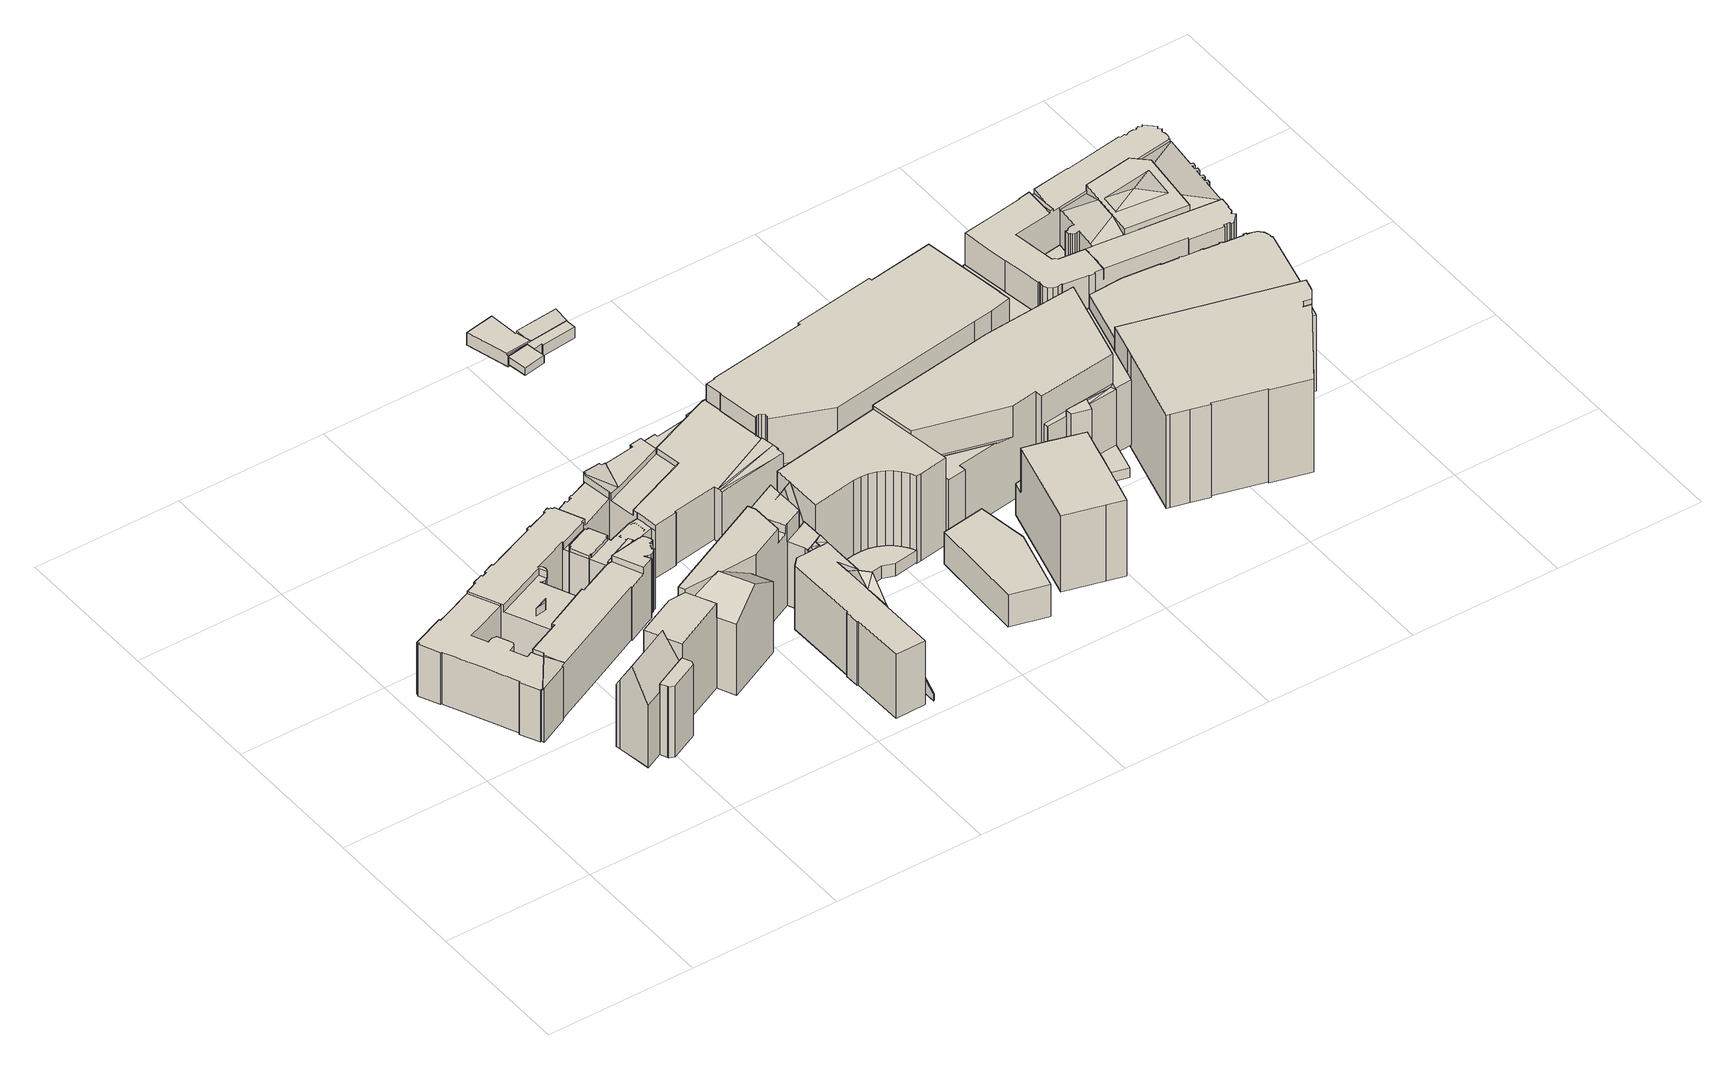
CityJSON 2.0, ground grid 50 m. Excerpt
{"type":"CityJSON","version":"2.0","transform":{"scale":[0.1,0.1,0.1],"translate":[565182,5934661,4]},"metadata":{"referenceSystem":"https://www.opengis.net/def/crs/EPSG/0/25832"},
"CityObjects":{
"building1":{"type":"Building","attributes":{"name":"Gericht","Gemeindeschluessel":"02100108","Geometrietyp2DReferenz":"3000","measuredHeight":33.79,"function":"31001_3010","roofType":"1000","storeysAboveGround":4},"address":[{"Country":"Germany","Locality":"Hamburg","ThoroughfareName":"Dammtorwall","ThoroughfareNumber":"13"}],"geometry":[{"type":"Solid","lod":"2","boundaries":[[[[0,1,2,3,4,5,6]],[[7,8,9,10,11,12,13]],[[14,15,16]],[[17,18,19]],[[20,21,22,23,24,25,26,27,28]],[[29,30,31]],[[32,33,34,35]],[[36,33,32]],[[37,34,33]],[[20,38,39,40,41,42,43]],[[28,44,45,39,38]],[[46,47,48]],[[49,50,47,46]],[[51,49,46]],[[52,53,54]],[[55,52,54]],[[56,52,55]],[[57,58,59]],[[60,6,5,61]],[[62,4,3,63]],[[63,3,2,64]],[[64,2,1,65]],[[65,1,0,66]],[[16,11,10,14]],[[67,14,10,9,68]],[[69,8,7]],[[13,12,70]],[[14,67,71,72]],[[14,72,73,15]],[[59,74,75,57]],[[31,17,19,76,77]],[[31,77,78,29]],[[43,21,20]],[[28,27,79,44]],[[79,27,26,80]],[[30,24,23,31]],[[17,31,23,22,18]],[[81,82,83]],[[55,84,85]],[[86,87,88,89]],[[90,91,92,93]],[[93,92,94,95]],[[34,96,35]],[[36,97,33]],[[98,37,33]],[[34,99,100]],[[46,37,98,51]],[[101,42,41,102]],[[102,41,40,103]],[[44,79,104,45]],[[100,99,48,47,105]],[[46,48,99]],[[51,98,106,49]],[[53,107,82,81]],[[108,109,110,111]],[[112,113,114,115]],[[116,117,118,119]],[[120,121,97,36,32,35,96,122,123]],[[117,116,124,125,107,53,52,56]],[[126,25,24,30,29,78,127,58,57,75,128,129]],[[70,12,11,16,15,73,76,19,18,22,21,43,42,101,111,110]],[[88,87,94,92,91,130,131,84,55,83,82,107,125,106,98,33,97,121,114,113]],[[132,133,134,90,93,95,86,89,112,115,120,123,126,129,135,136,137,138,62,63,64,65,66,139,140,108,111,101,102,103,141,142,124,116,119]],[[143,144,13,70,110,109]],[[143,109,108,140,145]],[[138,137,68,9,8,69,146]],[[120,115,114,121]],[[86,95,94,87]],[[141,103,40,39,45,104,147]],[[148,132,119,118]],[[83,55,54]],[[124,142,50,49,106,125]],[[142,141,147,105,47,50]],[[20,28,38]],[[90,134,130,91]],[[112,89,88,113]],[[134,133,131,130]],[[133,132,148,85,84,131]],[[126,123,122,80,26,25]],[[149,135,129,128]],[[136,135,149,150,151]],[[68,137,136,151]],[[71,152,153]],[[153,74,59,58,127]],[[139,66,0,6,60,154]],[[62,138,146,61,5,4]],[[7,13,144]],[[145,140,139,154]],[[148,118,117,56,55,85]],[[53,81,83,54]],[[37,46,99,34]],[[122,96,34,100,105,147,104,79,80]],[[150,149,128,75,74,153,152]],[[150,152,71,67,68,151]],[[153,127,78,77,76,73,72,71]],[[145,154,60,61,146,69,7,144,143]]]]}]},
"building2":{"type":"Building","attributes":{"Gemeindeschluessel":"02100108","Geometrietyp2DReferenz":"3000","measuredHeight":22.07,"function":"31001_3020","roofType":"1000","storeysAboveGround":3},"address":[{"Country":"Germany","Locality":"Hamburg","ThoroughfareName":"Dammtorwall","ThoroughfareNumber":"12"}],"geometry":[{"type":"Solid","lod":"2","boundaries":[[[[155,156,157]],[[158,159,160,161,162,163,164,165,166]],[[167,168,169,170,171,172,173,174,175,176,177,178,179]],[[180,181,182,183,184]],[[182,185,186,187,188,189,190,183]],[[191,192,193,194,195,196,197]],[[198,199,200]],[[201,198,200]],[[202,203,204,205,198,201]],[[206,202,201]],[[207,208,209,210]],[[211,212,213]],[[214,215,216,217,218]],[[216,219,220,221,222,223,224,225]],[[226,227,228,229]],[[229,228,230,231]],[[231,230,232,233]],[[233,232,234,235]],[[236,237,238,239]],[[239,238,227,226]],[[240,241,242,243]],[[210,244,245,207]],[[246,247,248,249]],[[249,248,250,251]],[[251,250,252,253]],[[254,255,256]],[[257,258,259,260]],[[261,262,263,264]],[[264,263,265,266]],[[266,265,267,268]],[[268,267,269,270]],[[270,269,271,272]],[[272,271,273,274]],[[274,273,275,276]],[[277,278,279,280]],[[281,282,283,284]],[[254,285,286]],[[287,288,289,290]],[[291,292,293,294]],[[295,296,297,298]],[[299,300,301,302]],[[303,304,305,306]],[[306,305,307,308]],[[308,307,309,310]],[[310,309,311,312]],[[312,311,313,314]],[[315,316,317,318]],[[179,319,320,167]],[[321,322,323,324]],[[325,166,165,326]],[[326,165,164,327]],[[327,164,163,328]],[[211,160,159,212]],[[329,330,331,332]],[[333,334,335,336]],[[336,335,337,338]],[[338,337,339,340]],[[340,339,341,342]],[[342,341,343,344]],[[344,343,345,346]],[[346,345,347,348]],[[348,347,349,350]],[[350,349,351,352]],[[352,351,353,354]],[[354,353,355,356]],[[356,355,357,358]],[[358,357,359,360]],[[361,362,363,364]],[[365,178,177,366]],[[366,177,176,367]],[[367,176,175,368]],[[368,175,174,369]],[[369,174,173,370]],[[370,173,172,371]],[[371,172,171,372]],[[372,171,170,373]],[[373,170,169,374]],[[168,180,184,169]],[[375,190,189,376]],[[376,189,188,377]],[[377,188,187,378]],[[378,187,186,379]],[[196,185,182,197]],[[380,381,382,383]],[[384,195,194,385]],[[385,194,193,386]],[[225,192,191,216]],[[216,191,387,388,219]],[[389,390,391,392]],[[392,391,393,394]],[[394,393,395,396]],[[396,395,397,398]],[[215,399,387,191,216]],[[400,401,402,403]],[[404,200,199,405]],[[406,205,204,407]],[[407,204,203,408]],[[208,409,410,209]],[[411,412,413,414]],[[414,413,415,416]],[[417,418,278,277]],[[419,420,421,422]],[[423,424,425,426]],[[426,425,427,428]],[[429,430,431,432]],[[432,431,433,434]],[[214,435,399,215]],[[436,224,223,437]],[[437,223,222,438]],[[438,222,221,439]],[[439,221,220,440]],[[441,442,443,444]],[[444,443,445,446]],[[446,445,447,448]],[[448,447,449,450]],[[450,449,451,452]],[[238,237,453,454,455,456,457,252,250,248,247,458,245,244,459,460,461,242,241,462,463,464,465,466,467,468,469,470,471,472,473,474,475,281,284,476,477,234,232,230,228,227]],[[478,479,480,481,482,253,252,457,456,455,454,453,237,236]],[[234,477,476,284,283,262,261,483,484,485,235]],[[486,487,488,489,282,281,475,474,473]],[[490,491,492,493,155,157,494,495,458,247,246]],[[496,497,498,213,212,159,158,499,500,501,502,503]],[[504,505,506,507,401,400,508,509,510,511,398,397]],[[512,513,514,515,516,517,288,287,518,519,280,279,282,489]],[[257,520,521,522,523,302,301,524,525,526,256,255,258]],[[459,244,210,209,410,527,517,516,528,529,530,531]],[[532,533,534,535,382,381,536,404,405,402,401,507,506,505,504,397,395,393,391,390,388,387,399,435]],[[409,285,254,256,526,525,524,301,300,361,364,498,497,496,289,288,517,527,410]],[[282,279,278,418,415,413,412,297,296,537,538,323,322,539,320,319,317,316,313,311,309,307,305,304,540,293,292,541,275,273,271,269,267,265,263,262,283]],[[407,408,542,543,544,545,546,380,383,423,426,428,547,548,549,550,551,552,329,332,553,429,432,434,554,333,336,338,340,342,344,346,348,350,352,354,356,358,360,555,299,302,523,522,521,520,257,260,556,493,492,491,490,246,249,251,253,482,481,480,479,478,236,239,226,229,231,233,235,485,484,483,261,264,266,268,270,272,274,276,557,291,294,558,303,306,308,310,312,314,315,318,559,365,366,367,368,369,370,371,372,373,374,560,375,376,377,378,379,561,384,385,386,562,436,437,438,439,440,563,389,392,394,396,398,511,510,509,508,400,403,564,565,406],[566,567,568,569,570,571,419,422,572],[573,574,575,576,295,298,411,414,416,577,441,444,446,448,450,452,578,503,502,501,500,499],[515,514,513,512,489,488,487,486,579,580,581,582,583,584,585,586,587,588,589,240,243,590,591,531,530,529,528,516]],[[519,518,287,290,451,449,447,445,443,442,417,277,280],[592,593,594]],[[362,359,357,355,353,351,349,347,345,343,341,339,337,335,334,595,433,431,430,596,331,330,597,598,599,600,363]],[[472,471,470,581,580,579,486,473]],[[461,460,459,531,591,590,243,242]],[[467,466,465,586,585,584,583,468]],[[295,576,575,538,537,296]],[[570,569,568,180,168,167,320,539]],[[574,573,499,158,166,325,324,323,538,575]],[[169,184,183,190,375,560,374]],[[567,566,572,532,435,214,218,181,180,568]],[[601,602,424,535,534,533,532,603]],[[198,205,406,565,564,403,402,405,199]],[[545,544,543,206,201,200,404,536,546]],[[421,603,532,572,422]],[[417,442,441,577,416,415,418]],[[464,463,588,587,586,465]],[[543,542,408,203,202,206]],[[390,389,563,440,220,219,388]],[[193,192,225,224,436,562,386]],[[424,423,383,382,535]],[[380,546,536,381]],[[186,185,196,195,384,561,379]],[[218,217,216,191,197,182,181]],[[333,554,434,433,595,334]],[[596,430,429,553,332,331]],[[597,330,329,552,551,598]],[[599,598,551,550]],[[599,550,549,548,162,161,600]],[[548,547,428,427,328,163,162]],[[322,321,420,419,571,570,539]],[[317,319,179,178,365,559,318]],[[313,316,315,314]],[[299,555,360,359,362,361,300]],[[498,364,363,600,161,160,211,213]],[[412,411,298,297]],[[293,540,304,303,558,294]],[[594,593,604,605]],[[593,592,606,604]],[[605,606,592,594]],[[496,503,578,452,451,290,289]],[[275,541,292,291,557,276]],[[493,556,260,259,156,155]],[[495,286,285,409,208,207,245,458]],[[240,589,588,463,462,241]],[[470,469,468,583,582,581]],[[325,326,327,328,427,425,424,602,601,603,421,420,321,324]],[[604,606,605]],[[494,157,156,259,258,255,254,286,495]]]]}]},
"building3":{"type":"Building","attributes":{"Gemeindeschluessel":"02100108","Geometrietyp2DReferenz":"3000","measuredHeight":17.82,"function":"51009_1610","roofType":"1000"},"address":[{"Country":"Germany","Locality":"Hamburg"}],"geometry":[{"type":"Solid","lod":"2","boundaries":[[[[607,608,609,610,611,612,613,614,615,616,617,618]],[[619,620,621,622,623,624,625,626,627,628,629,630]],[[619,618,617,620]],[[620,617,616,621]],[[621,616,615,622]],[[622,615,614,623]],[[623,614,613,624]],[[624,613,612,625]],[[625,612,611,626]],[[626,611,610,627]],[[627,610,609,628]],[[628,609,608,629]],[[629,608,607,630]],[[630,607,618,619]]]]}]},
"building4":{"type":"Building","attributes":{"Gemeindeschluessel":"02100108","Geometrietyp2DReferenz":"3000","measuredHeight":16.73,"function":"51009_1610","roofType":"1000"},"address":[{"Country":"Germany","Locality":"Hamburg"}],"geometry":[{"type":"Solid","lod":"2","boundaries":[[[[631,632,633,634]],[[634,633,421,635]],[[635,421,636,637]],[[637,636,638,639]],[[639,638,640,641]],[[641,640,642,643]],[[643,642,644,645]],[[645,644,646,647]],[[648,427,649,650]],[[650,649,651,652]],[[652,651,653,654]],[[653,651,649,427,655,646,644,642,640,638,636,421,633,632,656]],[[657,648,650,652,654,658,631,634,635,637,639,641,643,645,647]],[[658,654,653,656]],[[648,657,655,427]],[[657,647,646,655]],[[631,658,656,632]]]]}]},
"building5":{"type":"Building","attributes":{"Gemeindeschluessel":"02100108","Geometrietyp2DReferenz":"3000","measuredHeight":4.52,"function":"31001_2020","roofType":"1000"},"address":[{"Country":"Germany","Locality":"Hamburg","ThoroughfareName":"Dammtorwall"}],"geometry":[{"type":"Solid","lod":"2","boundaries":[[[[659,660,661,662,663]],[[664,660,659,665]],[[665,659,663,666]],[[667,668,669,670]],[[670,669,671,672]],[[672,671,673,674]],[[674,673,675,676]],[[676,675,677,678]],[[678,677,679,680]],[[661,681,682,662]],[[683,684,685,686]],[[686,685,687,688]],[[688,687,689,690]],[[690,689,691,692]],[[692,691,693,694]],[[695,664,665,666,667,670,672,674,676,678,680,683,686,688,690,692,694]],[[696,695,694,693]],[[684,683,680,679]],[[664,695,696,681,661,660]],[[667,666,663,662,682,668]],[[684,679,677,675,673,671,669,668,682,681,696,693,691,689,687,685]]]]}]},
"building6":{"type":"Building","attributes":{"Gemeindeschluessel":"02100108","Geometrietyp2DReferenz":"3000","measuredHeight":2.8,"function":"31001_2080","roofType":"1000","storeysAboveGround":1},"address":[{"Country":"Germany","Locality":"Hamburg","ThoroughfareName":"Gorch-Fock-Wall"}],"geometry":[{"type":"Solid","lod":"2","boundaries":[[[[697,698,699,700,701]],[[702,703,704,705,706]],[[702,701,700,703]],[[703,700,699,704]],[[704,699,698,705]],[[705,698,697,706]],[[706,697,701,702]]]]}]},
"building7":{"type":"Building","attributes":{"Gemeindeschluessel":"02100108","Geometrietyp2DReferenz":"3000","measuredHeight":32.4,"function":"31001_2010","roofType":"1000","storeysAboveGround":9},"address":[{"Country":"Germany","Locality":"Hamburg","ThoroughfareName":"Dammtorwall","ThoroughfareNumber":"7a"}],"geometry":[{"type":"Solid","lod":"2","boundaries":[[[[707,708,709,710]],[[711,712,713,714]],[[715,716,717,718]],[[719,720,721,722]],[[722,721,723,724]],[[724,723,725,726]],[[727,728,729,730]],[[727,730,719,722,724,726,711,714,715,718,731,707,710,732]],[[733,717,716,713,712,725,723,721,720,729,728,734,709,708]],[[709,734,732,710]],[[733,708,707,731]],[[734,728,727,732]],[[729,720,719,730]],[[717,733,731,718]],[[713,716,715,714]],[[725,712,711,726]]]]}]},
"building8":{"type":"Building","attributes":{"Gemeindeschluessel":"02100108","Geometrietyp2DReferenz":"3000","measuredHeight":5.4,"function":"31001_2080","roofType":"1000","storeysAboveGround":1},"address":[{"Country":"Germany","Locality":"Hamburg","ThoroughfareName":"Gorch-Fock-Wall","ThoroughfareNumber":"4"}],"geometry":[{"type":"Solid","lod":"2","boundaries":[[[[735,736,737,738,739]],[[735,740,736]],[[735,739,741]],[[742,743,744,745]],[[745,744,746,747]],[[748,749,750,751]],[[751,750,752,753]],[[748,751,753,754,755,756,757,742,745,747]],[[758,740,735,741,759,760,761]],[[760,759,756,755]],[[758,761,754,753,752,762]],[[749,748,747,746]],[[742,757,738,737,763,743]],[[763,737,736,740,758,762]],[[757,756,759,741,739,738]],[[761,760,755,754]],[[763,762,752,750,749,746,744,743]]]]}]},
"building9":{"type":"Building","attributes":{"Gemeindeschluessel":"02100108","Geometrietyp2DReferenz":"3000","measuredHeight":11.94,"function":"31001_2010","roofType":"1000","storeysAboveGround":4},"address":[{"Country":"Germany","Locality":"Hamburg","ThoroughfareName":"Welckerstraße"}],"geometry":[{"type":"Solid","lod":"2","boundaries":[[[[764,765,766,767]],[[767,766,768,769]],[[770,771,765,764]],[[772,773,771,770]],[[773,772,769,768]],[[769,772,770,764,767]],[[773,768,766,765,771]]]]}]},
"building10":{"type":"Building","attributes":{"Gemeindeschluessel":"02100108","Geometrietyp2DReferenz":"3000","measuredHeight":28.14,"function":"31001_2010","roofType":"1000","storeysAboveGround":7},"address":[{"Country":"Germany","Locality":"Hamburg","ThoroughfareName":"Welckerstraße","ThoroughfareNumber":"8"}],"geometry":[{"type":"Solid","lod":"2","boundaries":[[[[774,775,776,777]],[[777,778,779,774]],[[780,776,775,781]],[[782,783,784,785]],[[785,784,786,787]],[[787,786,788,789]],[[789,788,790,791]],[[791,790,792,793]],[[793,792,794,795]],[[795,794,796,797]],[[797,796,798,799]],[[800,780,781,801,782,785,787,789,791,793,795,797,799]],[[802,800,799,798]],[[783,782,801,803]],[[801,781,775,774,779,803]],[[780,800,802,778,777,776]],[[783,803,779,778,802,798,796,794,792,790,788,786,784]]]]}]},
"building11":{"type":"Building","attributes":{"Gemeindeschluessel":"02100108","Geometrietyp2DReferenz":"3000","measuredHeight":28.21,"function":"31001_2010","roofType":"1000","storeysAboveGround":3},"address":[{"Country":"Germany","Locality":"Hamburg","ThoroughfareName":"Dammtorwall","ThoroughfareNumber":"4"}],"geometry":[{"type":"Solid","lod":"2","boundaries":[[[[804,805,806,807]],[[807,806,808,809]],[[809,808,810,811]],[[811,810,812,813]],[[814,815,816,817]],[[818,819,820,821]],[[822,823,824,825]],[[826,827,828,829]],[[829,828,823,822]],[[830,831,832,833]],[[833,832,834,835]],[[835,834,836,837]],[[838,839,840,841]],[[841,840,842,843]],[[843,842,844,845]],[[845,844,846,847]],[[847,846,848,849]],[[849,848,850,851]],[[851,850,852,853]],[[853,852,854,855]],[[855,854,856,857]],[[858,859,860,861]],[[862,863,864,865]],[[866,867,868,869]],[[837,836,870,871,827,826]],[[858,861,872,830,833,835,837,826,829,822,825,814,817,873,874,875,876,877,804,807,809,811,813,878,879,880,881,882,883,884,885,838,841,843,845,847,849,851,853,855,857,866,869]],[[872,861,860,863,862,886]],[[859,858,869,868]],[[867,866,857,856]],[[830,872,886,887,888,831]],[[814,825,824,821,820,815]],[[873,817,816,889,890,891]],[[890,889,819,818,871,870]],[[888,887,865,864,892,893]],[[838,885,894,893,892,839]],[[867,856,854,852,850,848,846,844,842,840,839,892,864,863,860,859,868]],[[888,893,894,895,896,897,898,899,900,901,812,810,808,806,805,902,903,904,905,891,890,870,836,834,832,831]],[[820,819,889,816,815]],[[828,827,871,818,821,824,823]],[[887,886,862,865]],[[813,812,901,878]],[[878,901,900,879]],[[879,900,899,880]],[[880,899,898,881]],[[881,898,897,882]],[[882,897,896,883]],[[883,896,895,884]],[[884,895,894,885]],[[873,891,905,874]],[[874,905,904,875]],[[875,904,903,876]],[[876,903,902,877]],[[877,902,805,804]]]]}]},
"building12":{"type":"Building","attributes":{"Gemeindeschluessel":"02100108","Geometrietyp2DReferenz":"3000","measuredHeight":35.08,"function":"31001_2460","roofType":"1000","storeysAboveGround":4},"address":[{"Country":"Germany","Locality":"Hamburg","ThoroughfareName":"Dammtorwall","ThoroughfareNumber":"5"}],"geometry":[{"type":"Solid","lod":"2","boundaries":[[[[906,907,908,909]],[[910,911,912,913,914,915,916,917,918]],[[919,920,921,922]],[[923,924,917]],[[924,925,911]],[[923,926,925,924]],[[927,928,929,930,931]],[[908,932,933,909]],[[934,935,936,937]],[[906,938,939,907]],[[940,941,942,943]],[[928,914,913,929]],[[929,913,912,930]],[[916,922,921,917]],[[944,923,917,945]],[[946,947,948,925]],[[949,950,951,952]],[[952,951,953,954]],[[954,953,955,956]],[[957,958,959,960]],[[961,944,945,962,963,964]],[[965,926,923,944,961,966]],[[967,965,966,968,969,970,971,972,973,974,957,960,940,943,934,937,975,949,952,954,956]],[[948,947,976,936,935,933,932,977,978]],[[948,978,931,930,912,911,925]],[[974,973,977,932,908,907,939,979]],[[934,943,942,938,906,909,933,935]],[[976,947,946,950,949,975]],[[980,967,956,955]],[[965,967,980,926]],[[910,918,981]],[[968,966,961,964]],[[969,968,964,963]],[[970,969,963,962,920,919]],[[972,971,915,914,928,927]],[[971,970,919,922,916,915]],[[962,945,917,918,917,921,920]],[[941,940,960,959]],[[958,957,974,979]],[[973,972,927,931,978,977]],[[936,976,975,937]],[[980,955,953,951,950,946,925,926]],[[924,911,910,981]],[[924,981,918,917]],[[958,979,939,938,942,941,959]]]]}]},
"building13":{"type":"Building","attributes":{"Gemeindeschluessel":"02100108","Geometrietyp2DReferenz":"3000","measuredHeight":34.6,"function":"31001_2010","roofType":"1000","storeysAboveGround":8},"address":[{"Country":"Germany","Locality":"Hamburg","ThoroughfareName":"Dammtorstraße","ThoroughfareNumber":"12"}],"geometry":[{"type":"Solid","lod":"2","boundaries":[[[[982,983,984,985]],[[985,984,986,987]],[[988,989,990,991]],[[991,990,992,993]],[[993,992,994,995]],[[995,994,996,997]],[[997,996,998,999]],[[999,998,1000,1001]],[[1001,1000,1002,1003]],[[1003,1002,1004,1005]],[[1005,1004,1006,1007]],[[1007,1006,983,982]],[[1008,1009,1010,1011]],[[1012,988,991,993,995,997,999,1001,1003,1005,1007,982,985,987,1008,1011,1013]],[[1014,1013,1011,1010]],[[1015,1012,1013,1014,1016,1017]],[[988,1012,1015,1018,1019,989]],[[1017,1016,1019,1018]],[[1009,1008,987,986]],[[1017,1018,1015]],[[1009,986,984,983,1006,1004,1002,1000,998,996,994,992,990,989,1019,1016,1014,1010]]]]}]},
"building14":{"type":"Building","attributes":{"Gemeindeschluessel":"02100108","Geometrietyp2DReferenz":"3000","measuredHeight":9,"function":"51009_1610","roofType":"1000"},"address":[{"Country":"Germany","Locality":"Hamburg"}],"geometry":[{"type":"Solid","lod":"2","boundaries":[[[[1020,1021,1022,1023,1024,1025,1026,1027,1028,1029,1030,1031,1032,1033,1034,1035,1036,1037]],[[1038,1039,1040,1041,1042,1043,1044,1045,1046,1047,1048,1049,1050,1051,1052,1053,1054,1055]],[[1055,1054,1021,1020]],[[1054,1053,1022,1021]],[[1053,1052,1023,1022]],[[1052,1051,1024,1023]],[[1051,1050,1025,1024]],[[1050,1049,1026,1025]],[[1049,1048,1027,1026]],[[1048,1047,1028,1027]],[[1047,1046,1029,1028]],[[1046,1045,1030,1029]],[[1045,1044,1031,1030]],[[1044,1043,1032,1031]],[[1043,1042,1033,1032]],[[1042,1041,1034,1033]],[[1041,1040,1035,1034]],[[1040,1039,1036,1035]],[[1039,1038,1037,1036]],[[1038,1055,1020,1037]]]]}]},
"building15":{"type":"Building","attributes":{"Gemeindeschluessel":"02100108","Geometrietyp2DReferenz":"3000","measuredHeight":30.44,"function":"31001_3010","roofType":"1000","storeysAboveGround":6},"address":[{"Country":"Germany","Locality":"Hamburg","ThoroughfareName":"Dammtorstraße","ThoroughfareNumber":"15"}],"geometry":[{"type":"Solid","lod":"2","boundaries":[[[[1008,1056,1057,1058]],[[1058,1057,1059,1060]],[[1060,1059,1061,1062]],[[1062,1061,1063,1064]],[[1064,1063,1065,1066]],[[1066,1065,1067,1068]],[[1069,1070,1071,1072]],[[1072,1071,1073,1074]],[[1074,1073,1075,1013]],[[1011,1076,1056,1008]],[[1077,1078,1079,1080]],[[1080,1079,1081,1082]],[[1082,1081,1083,1084]],[[1084,1083,1085,1086]],[[1086,1085,1087,1088]],[[1088,1087,1089,1090]],[[1090,1089,1091,1092]],[[1092,1091,1093,1094]],[[1094,1093,1095,1096]],[[1096,1095,1097,1098]],[[1098,1097,1099,1100]],[[1100,1099,1101,1102]],[[1102,1101,1103,1104]],[[1104,1103,1105,1106]],[[1106,1105,1107,1108]],[[1108,1107,1109,1110]],[[1110,1109,1111,1112]],[[1112,1111,1113,1114]],[[1114,1113,1115,1116]],[[1116,1115,1117,1118]],[[1013,1075,1076,1011]],[[1117,1115,1113,1111,1109,1107,1105,1103,1101,1099,1097,1095,1093,1091,1089,1087,1085,1083,1081,1079,1078,1119,1120,1067,1065,1063,1061,1059,1057,1056,1076,1075,1073,1071,1070]],[[1121,1122,1077,1080,1082,1084,1086,1088,1090,1092,1094,1096,1098,1100,1102,1104,1106,1108,1110,1112,1114,1116,1118,1069,1072,1074,1013,1011,1008,1058,1060,1062,1064,1066,1068]],[[1069,1118,1117,1070]],[[1077,1122,1119,1078]],[[1122,1121,1120,1119]],[[1121,1068,1067,1120]]]]}]},
"building16":{"type":"Building","attributes":{"Gemeindeschluessel":"02100108","Geometrietyp2DReferenz":"3000","measuredHeight":27.7,"function":"31001_3050","roofType":"1000","storeysAboveGround":6},"address":[{"Country":"Germany","Locality":"Hamburg","ThoroughfareName":"Dammtorwall","ThoroughfareNumber":"2"}],"geometry":[{"type":"Solid","lod":"2","boundaries":[[[[1123,1124,1125]],[[1126,1127,1128,1129,1130,1131,1132,1133,1134,1135,1136,1137,1138,1139,1140,1141,1142,1143,1144]],[[1145,1146,1147,1148,1149,1150]],[[1151,1152,1153,1154,1155,1156,1157,1158,1159,1160,1161,1162,1163,1164,1165,1166,1167,1168,1169,1170,1171,1172,1173,1174,1175,1176,1177,1178,1179,1146,1180]],[[1181,1182,1183,1184,1185]],[[1183,1186,1187,1188,1189,1190]],[[1182,1191,1192,1193,1194,1195,1196,1197,1198,1199,1200,1201,1202,1203,1204,1205,1206,1186,1183]],[[1207,1208,1124]],[[1209,1210,1211,1212]],[[1213,1214,1215,1216]],[[1216,1215,1217,1218]],[[1218,1217,1219,1220]],[[1220,1219,1221,1222]],[[1222,1221,1223,1224]],[[1224,1223,1225,1226]],[[1226,1225,1227,1228]],[[1228,1227,1229,1230]],[[1230,1229,1231,1232]],[[1232,1231,1233,1234]],[[1235,1236,1237,1238]],[[1148,1239,1149]],[[1208,1240,1143,1124]],[[1124,1143,1241,1125]],[[1242,1243,1244,1245]],[[1245,1244,1246,1247]],[[1247,1246,1248,1249]],[[1123,1144,1143,1124]],[[1124,1143,1142,1207]],[[1185,1140,1139,1181]],[[1250,1138,1137,1251]],[[1251,1137,1136,1252]],[[1252,1136,1135,1253]],[[1253,1135,1134,1254]],[[1254,1134,1133,1255]],[[1255,1133,1132,1256]],[[1256,1132,1131,1257]],[[1257,1131,1130,1258]],[[1258,1130,1129,1259]],[[1259,1129,1128,1260]],[[1260,1128,1127,1261]],[[1261,1127,1126,1262]],[[1263,1150,1149]],[[1146,1145,1180]],[[1264,1265,1266,1267]],[[1267,1266,1268,1269]],[[1269,1268,1270,1271]],[[1271,1270,1272,1273]],[[1274,1275,1276,1277]],[[1277,1276,1278,1279]],[[1279,1278,1280,1281]],[[1146,1179,1147]],[[1282,1178,1177,1283]],[[1283,1177,1176,1284]],[[1284,1176,1175,1285]],[[1285,1175,1174,1286]],[[1286,1174,1173,1287]],[[1287,1173,1172,1288]],[[1288,1172,1171,1289]],[[1289,1171,1170,1290]],[[1290,1170,1169,1291]],[[1291,1169,1168,1292]],[[1292,1168,1167,1293]],[[1293,1167,1166,1294]],[[1294,1166,1165,1295]],[[1295,1165,1164,1296]],[[1296,1164,1163,1297]],[[1297,1163,1162,1298]],[[1298,1162,1161,1299]],[[1299,1161,1160,1300]],[[1300,1160,1159,1301]],[[1301,1159,1158,1302]],[[1302,1158,1157,1303]],[[1303,1157,1156,1304]],[[1304,1156,1155,1305]],[[1305,1155,1154,1306]],[[1188,1153,1152,1189]],[[1307,1206,1205,1308]],[[1308,1205,1204,1309]],[[1309,1204,1203,1310]],[[1310,1203,1202,1311]],[[1311,1202,1201,1312]],[[1312,1201,1200,1313]],[[1313,1200,1199,1314]],[[1314,1199,1198,1315]],[[1315,1198,1197,1316]],[[1316,1197,1196,1317]],[[1317,1196,1195,1318]],[[1318,1195,1194,1319]],[[1319,1194,1193,1320]],[[1320,1193,1192,1321]],[[1321,1192,1191,1322]],[[1323,1324,1325,1326]],[[1327,1328,1324,1323]],[[1240,1208,1207,1142,1141,1329,1330,1331,1332,1333]],[[1334,1335,1336,1337,1338,1151,1180,1145,1150,1263,1339,1340]],[[1300,1301,1302,1303,1304,1305,1306,1341,1342,1343,1307,1308,1309,1310,1311,1312,1313,1314,1315,1316,1317,1318,1319,1320,1321,1322,1344,1345,1250,1251,1252,1253,1254,1255,1256,1257,1258,1259,1260,1261,1262,1346,1347,1242,1245,1247,1249,1348,1213,1216,1218,1220,1222,1224,1226,1228,1230,1232,1234,1349,1350,1351,1352,1353,1235,1238,1354,1355,1282,1283,1284,1285,1286,1287,1288,1289,1290,1291,1292,1293,1294,1295,1296,1297,1298,1299],[1337,1336,1335,1334,1356,1209,1212,1357,1332,1331,1330,1329,1358,1359,1274,1277,1279,1281,1360,1327,1323,1326,1264,1267,1269,1271,1273,1361,1362,1338]],[[1363,1364,1365,1233,1231,1229,1227,1225,1223,1221,1219,1217,1215,1214,1366,1248,1246,1244,1243,1241,1143,1240,1333,1367,1211,1210,1368,1340,1339,1263,1149,1239,1237,1236,1369,1370]],[[1237,1239,1148,1147,1179,1178,1282,1355,1354,1238]],[[1347,1346,1262,1126,1144,1123,1125,1241,1243,1242]],[[1141,1140,1185,1184,1275,1274,1359,1358,1329]],[[1250,1345,1344,1322,1191,1182,1181,1139,1138]],[[1272,1190,1189,1152,1151,1338,1362,1361,1273]],[[1307,1343,1342,1187,1186,1206]],[[1153,1188,1187,1342,1341,1306,1154]],[[1360,1281,1280,1371,1328,1327]],[[1265,1264,1326,1325]],[[1348,1249,1248,1366,1214,1213]],[[1349,1234,1233,1365,1364,1350]],[[1367,1333,1332,1357,1212,1211]],[[1351,1350,1364,1363,1370,1352]],[[1368,1210,1209,1356,1334,1340]],[[1370,1369,1236,1235,1353,1352]],[[1328,1371,1280,1278,1276,1275,1184,1183,1190,1272,1270,1268,1266,1265,1325,1324]]]]}]},
"building17":{"type":"Building","attributes":{"Gemeindeschluessel":"02100108","Geometrietyp2DReferenz":"3000","measuredHeight":25.84,"function":"51009_1610","roofType":"1000"},"address":[{"Country":"Germany","Locality":"Hamburg"}],"geometry":[{"type":"Solid","lod":"2","boundaries":[[[[1372,1373,1374,1375]],[[1375,1374,1376,1377]],[[1378,1379,1376,1374,1373]],[[1380,1381,1372,1375,1377]],[[1381,1380,1379,1378]],[[1372,1381,1378,1373]],[[1380,1377,1376,1379]]]]}]}
},
"vertices":[
[443,242,314],[445,238,314],[462,232,314],[557,276,314],[563,292,314],[549,321,314],[432,265,314],[529,366,365],[550,322,365],[731,408,365],[688,499,365],[631,497,365],[497,433,365],[517,390,365],[688,499,344],[678,520,344],[631,497,344],[1053,669,306],[1053,698,306],[1042,693,306],[1163,703,354],[1163,751,354],[1053,698,354],[1053,669,354],[1095,582,354],[1103,586,354],[1103,585,354],[1164,614,354],[1164,662,354],[1055,563,323],[1095,582,323],[1053,669,323],[1128,518,287],[1140,514,288],[1143,527,289],[1128,520,287],[1128,514,287],[1165,515,291],[1163,683,389],[1191,696,389],[1190,757,285],[1169,747,286],[1166,752,275],[1163,751,275],[1164,614,274],[1192,628,274],[1165,535,291],[1193,551,292],[1165,537,292],[1194,516,287],[1194,524,288],[1165,515,287],[1196,303,325],[1196,371,250],[1168,333,325],[1168,285,288],[1197,236,250],[925,501,250],[939,507,250],[922,507,250],[432,265,281],[549,321,281],[563,292,51],[557,276,51],[462,232,51],[445,238,51],[443,242,51],[688,499,314],[731,408,314],[550,322,282],[497,433,282],[789,502,375],[688,499,375],[678,520,375],[922,507,314],[925,501,314],[1042,693,375],[1053,669,375],[1055,563,375],[1164,614,289],[1103,585,289],[1166,432,250],[1166,432,288],[1167,382,288],[1169,236,288],[1169,236,251],[1060,237,51],[1060,237,288],[1064,237,288],[1064,237,51],[1068,6,51],[1068,6,288],[1065,186,288],[1065,186,51],[1061,186,288],[1061,186,51],[1128,520,289],[1128,514,288],[1165,515,288],[1165,537,291],[1165,537,289],[1166,752,51],[1169,747,51],[1190,757,51],[1192,628,289],[1193,551,289],[1194,516,288],[1196,371,288],[355,352,51],[355,352,304],[352,365,282],[352,365,51],[1060,488,51],[1060,488,288],[1083,512,288],[1083,512,51],[1200,7,51],[1200,7,75],[1198,7,75],[1198,7,51],[1128,513,51],[1128,513,288],[1127,534,289],[1127,534,51],[1194,470,51],[1194,470,288],[1103,586,51],[939,507,375],[924,500,314],[924,500,51],[1170,7,288],[1168,236,288],[1196,236,51],[1168,236,51],[1170,7,51],[952,442,51],[759,349,51],[731,408,51],[549,322,51],[432,265,51],[373,237,51],[1193,574,51],[1194,524,51],[363,301,388],[523,378,388],[373,237,282],[549,322,282],[1193,574,289],[1196,236,251],[952,442,314],[856,395,384],[759,349,314],[805,503,384],[820,503,375],[432,265,282],
[181,474,275],[272,517,275],[180,477,270],[657,820,266],[656,820,266],[658,815,266],[764,832,266],[753,857,266],[767,864,266],[760,879,266],[712,857,266],[653,829,266],[702,1009,251],[826,1064,251],[811,1168,251],[809,1161,251],[748,1136,251],[747,1139,251],[738,1135,251],[741,1128,251],[722,1121,251],[719,1128,251],[712,1125,251],[713,1122,251],[661,1101,251],[826,1064,277],[827,1056,277],[862,1070,272],[814,1169,277],[811,1168,277],[893,1178,272],[880,1176,272],[879,1180,273],[878,1185,273],[819,1177,276],[820,1170,276],[1049,1147,269],[1040,1210,269],[999,1204,269],[999,1198,269],[1000,1193,269],[893,1178,269],[862,1070,269],[1324,964,274],[1317,1009,273],[1087,900,273],[1088,891,274],[1318,919,273],[1327,920,273],[1323,945,273],[1327,945,273],[1089,883,273],[265,595,251],[271,603,251],[256,635,251],[248,631,251],[658,815,251],[656,820,251],[637,812,251],[840,966,251],[1063,1057,251],[1049,1147,251],[862,1070,251],[827,1056,251],[1275,1240,251],[1274,1245,251],[1215,1236,251],[1216,1225,251],[1096,1207,251],[1094,1218,251],[1040,1210,251],[7,846,76],[7,846,268],[13,848,268],[13,848,76],[9,854,268],[9,854,76],[118,898,268],[118,898,76],[120,893,268],[120,893,76],[41,778,76],[41,778,268],[38,777,268],[38,777,76],[222,681,76],[222,681,268],[204,673,268],[204,673,76],[248,631,268],[265,595,268],[177,483,76],[177,483,268],[173,481,268],[173,481,76],[143,544,268],[143,544,76],[148,547,268],[148,547,76],[284,554,274],[294,532,276],[294,532,274],[278,524,76],[278,524,275],[280,521,275],[280,521,76],[289,961,76],[289,961,276],[287,966,276],[287,966,76],[321,979,276],[321,979,76],[323,974,276],[323,974,76],[340,981,276],[340,981,76],[338,986,276],[338,986,76],[373,1000,276],[373,1000,76],[376,995,276],[376,995,76],[471,909,251],[471,909,276],[298,837,276],[298,837,251],[294,845,268],[294,845,276],[249,945,276],[249,945,268],[265,595,274],[265,595,270],[362,693,251],[362,693,274],[520,767,274],[520,767,251],[545,1063,76],[545,1063,276],[543,1068,276],[543,1068,76],[473,917,76],[473,917,276],[481,913,276],[481,913,76],[640,691,76],[640,691,274],[639,694,274],[639,694,76],[557,1074,76],[557,1074,276],[559,1071,276],[559,1071,76],[628,1098,276],[628,1098,76],[626,1102,276],[626,1102,76],[643,1110,276],[643,1110,76],[646,1103,276],[646,1103,76],[652,1105,76],[652,1105,276],[655,1098,276],[655,1098,76],[661,1101,276],[702,1009,276],[689,999,251],[689,999,276],[594,960,276],[594,960,251],[653,829,251],[712,857,251],[760,879,251],[767,864,251],[778,833,76],[778,833,297],[782,828,297],[782,828,76],[777,797,76],[777,797,297],[777,794,297],[777,794,76],[781,793,297],[781,793,76],[779,785,297],[779,785,76],[771,788,297],[771,788,76],[766,773,297],[766,773,76],[775,770,297],[775,770,76],[773,765,297],[773,765,76],[769,766,297],[769,766,76],[761,759,297],[761,759,76],[751,755,297],[751,755,76],[741,756,297],[741,756,76],[731,760,297],[731,760,76],[742,740,297],[742,740,76],[701,720,274],[701,720,297],[658,815,297],[658,815,274],[713,1122,76],[712,1125,76],[719,1128,76],[722,1121,76],[741,1128,76],[738,1135,76],[747,1139,76],[748,1136,76],[809,1161,76],[811,1168,76],[820,1170,76],[819,1177,76],[878,1185,76],[879,1180,76],[880,1176,76],[931,891,76],[931,891,272],[931,886,272],[931,886,76],[1000,1193,76],[999,1198,76],[999,1204,76],[1049,1147,272],[1275,1240,272],[1275,1238,76],[1275,1238,272],[1284,1239,272],[1284,1239,76],[1283,1233,272],[1283,1233,76],[1292,1176,272],[1292,1176,76],[1290,1175,272],[1290,1175,76],[1063,1057,272],[1314,1010,76],[1314,1010,272],[1317,1010,272],[1317,1010,76],[1087,900,272],[1317,1009,272],[1327,945,76],[1323,945,76],[1327,920,76],[271,603,274],[256,635,274],[486,907,76],[486,907,276],[488,899,276],[488,899,76],[486,891,276],[486,891,76],[482,884,251],[482,884,276],[727,915,76],[727,915,251],[809,944,251],[809,944,76],[852,874,76],[852,874,251],[849,891,251],[849,891,76],[785,872,251],[785,872,76],[790,809,76],[790,809,297],[791,804,297],[791,804,76],[787,800,297],[787,800,76],[840,966,272],[1094,1218,76],[1096,1207,76],[1216,1225,76],[1215,1236,76],[1274,1245,76],[481,884,76],[481,884,251],[474,880,251],[474,880,76],[466,880,251],[466,880,76],[458,883,251],[458,883,76],[510,766,251],[510,766,76],[519,770,251],[519,770,76],[60,739,268],[67,722,268],[97,659,268],[126,595,268],[131,584,268],[179,480,268],[227,622,268],[224,628,268],[220,637,268],[224,684,268],[230,695,268],[223,711,268],[208,743,268],[204,744,268],[195,746,268],[193,746,268],[178,740,268],[175,738,268],[175,739,268],[157,779,268],[152,789,268],[172,797,268],[182,801,268],[138,900,268],[126,896,268],[60,739,76],[67,722,76],[97,659,76],[126,595,76],[131,584,76],[249,945,76],[138,900,76],[126,896,76],[152,789,76],[172,797,76],[182,801,76],[294,845,76],[179,480,76],[179,478,76],[180,477,76],[181,474,76],[179,478,270],[179,480,270],[523,761,274],[534,766,274],[637,812,274],[657,820,76],[656,820,76],[637,812,76],[534,766,76],[523,761,76],[1293,1152,272],[1296,1132,272],[1298,1119,272],[1311,1031,272],[1311,1031,76],[1298,1119,76],[1296,1132,76],[1293,1152,76],[298,837,76],[331,764,76],[334,757,76],[362,693,76],[366,684,76],[366,684,274],[334,757,251],[331,764,251],[294,532,76],[301,535,76],[409,586,76],[579,666,76],[579,666,274],[409,586,274],[301,535,274],[315,661,274],[315,661,76],[256,635,76],[248,631,76],[227,622,76],[842,949,272],[846,920,272],[846,917,272],[852,874,272],[1084,915,272],[521,936,276],[592,964,276],[688,1003,276],[545,1069,276],[424,1015,276],[1318,919,76],[1089,883,76],[1088,891,76],[1087,900,76],[1084,915,76],[767,864,76],[753,857,76],[764,832,76],[765,830,76],[771,833,76],[772,833,76],[788,815,76],[783,799,76],[701,720,76],[272,517,76],[424,1015,76],[545,1069,76],[661,1101,76],[814,1169,76],[893,1178,76],[1040,1210,76],[1275,1240,76],[1317,1009,76],[1324,964,76],[840,966,76],[827,1056,76],[826,1064,76],[702,1009,76],[688,1003,76],[689,999,76],[842,949,76],[653,829,76],[594,960,76],[592,964,76],[521,936,76],[482,884,76],[520,767,76],[157,779,76],[175,739,76],[175,738,76],[178,740,76],[193,746,76],[195,746,76],[204,744,76],[208,743,76],[223,711,76],[230,695,76],[224,684,76],[220,637,76],[224,628,76],[410,788,251],[400,775,251],[363,769,251],[783,799,297],[788,815,297],[772,833,297],[771,833,297],[765,830,297],[764,832,297],[846,920,251],[846,917,251],[842,949,251],[400,775,278],[363,769,278],[410,788,278],
[628,884,263],[637,888,263],[638,885,263],[715,918,263],[714,922,263],[722,926,263],[696,983,263],[689,980,263],[686,986,263],[608,952,263],[611,947,263],[602,943,263],[602,943,85],[611,947,85],[608,952,85],[686,986,85],[689,980,85],[696,983,85],[722,926,85],[714,922,85],[715,918,85],[638,885,85],[637,888,85],[628,884,85],
[760,916,84],[760,916,251],[757,926,251],[757,926,84],[809,944,84],[810,937,251],[810,937,84],[818,939,251],[818,939,84],[819,936,251],[819,936,84],[825,936,251],[825,936,84],[829,895,251],[829,895,84],[824,894,251],[824,894,84],[785,872,84],[776,867,251],[776,867,84],[772,879,251],[772,879,84],[767,877,251],[767,877,84],[825,884,251],[754,914,251],[825,884,84],[754,914,84],
[1194,524,76],[1222,529,76],[1236,531,76],[1236,581,76],[1193,574,76],[1222,529,67],[1194,524,67],[1193,574,67],[1342,598,67],[1342,598,112],[1367,599,112],[1367,599,67],[1392,597,112],[1392,597,67],[1416,590,112],[1416,590,67],[1439,579,112],[1439,579,67],[1458,566,112],[1458,566,67],[1474,549,112],[1474,549,67],[1236,531,112],[1236,581,112],[1488,531,67],[1488,531,112],[1499,510,112],[1499,510,67],[1416,498,112],[1416,498,67],[1378,512,112],[1378,512,67],[1282,497,112],[1282,497,67],[1245,499,112],[1245,499,67],[1239,532,67],[1239,532,112],
[1026,1753,161],[1100,1766,161],[1094,1802,161],[1089,1832,161],[1015,1820,161],[1015,1820,133],[1089,1832,133],[1094,1802,133],[1100,1766,133],[1026,1753,133],
[1190,757,64],[1190,757,388],[1568,819,388],[1568,819,64],[1416,590,64],[1416,590,388],[1392,597,388],[1392,597,64],[1367,599,64],[1367,599,388],[1342,598,388],[1342,598,64],[1488,531,64],[1488,531,388],[1474,549,388],[1474,549,64],[1458,566,388],[1458,566,64],[1439,579,388],[1439,579,64],[1513,512,64],[1513,512,388],[1499,510,388],[1499,510,64],[1193,574,64],[1611,527,64],[1193,574,388],[1611,527,388],
[1097,1850,169],[1101,1834,165],[1238,1848,165],[1234,1897,177],[1088,1883,177],[1101,1834,169],[1088,1883,169],[1241,1814,123],[1241,1814,164],[1123,1802,164],[1123,1802,123],[1122,1807,164],[1122,1807,123],[1094,1802,123],[1094,1802,164],[1089,1832,164],[1089,1832,123],[1015,1820,164],[1015,1820,123],[975,1966,123],[1074,1983,123],[1084,1883,123],[1234,1897,123],[1013,1826,169],[1084,1883,169],[1074,1983,169],[975,1966,169],[1013,1826,164],[1238,1848,164],
[1589,193,3],[1589,193,122],[1602,521,122],[1602,521,3],[1747,542,122],[1747,542,3],[1714,160,3],[1714,160,122],[1771,375,3],[1771,375,122],
[1959,499,136],[1965,575,136],[1879,562,136],[1868,522,136],[1868,522,302],[1959,499,302],[1879,562,20],[1965,575,20],[2061,470,20],[2061,470,302],[2042,400,302],[2042,400,20],[2040,392,302],[2040,392,20],[2030,352,302],[2030,352,20],[2014,291,302],[2014,291,20],[2004,255,302],[2004,255,20],[2002,246,302],[2002,246,20],[1980,164,302],[1980,164,20],[1920,179,302],[1920,179,20],[1787,214,20],[1959,498,20],[1787,214,302],[1959,498,302],
[1318,1038,51],[1318,1038,334],[1311,1031,334],[1311,1031,51],[1290,1175,334],[1290,1175,51],[1292,1176,334],[1292,1176,51],[1283,1233,334],[1283,1233,51],[1317,1010,51],[1317,1010,158],[1327,1007,158],[1327,1007,51],[1445,967,110],[1445,967,158],[1326,950,158],[1326,950,110],[1323,945,51],[1323,945,110],[1327,945,110],[1327,945,51],[1329,905,51],[1329,905,110],[1327,920,110],[1327,920,51],[2191,1078,51],[2191,1078,334],[2197,1041,334],[2197,1041,51],[2124,1024,334],[2124,1024,51],[2059,1015,334],[2059,1015,51],[2260,1382,51],[2260,1382,164],[2258,1390,164],[2258,1390,51],[2266,1392,164],[2266,1392,51],[2267,1387,164],[2267,1387,51],[2288,1390,164],[2288,1390,51],[2287,1395,164],[2287,1395,51],[2295,1396,164],[2295,1396,51],[2295,1395,164],[2295,1395,51],[2296,1395,164],[2296,1395,51],[2320,1232,164],[2320,1232,51],[2300,1108,51],[2300,1108,164],[2219,1096,164],[2219,1096,51],[2221,1084,110],[2221,1084,164],[2192,1079,164],[2192,1079,110],[2340,1100,51],[2340,1100,164],[2302,1094,164],[2302,1094,51],[1527,935,334],[1527,935,110],[2221,1082,51],[1336,1011,51],[1342,1019,51],[1342,1028,51],[1336,1037,51],[1327,1040,51],[1285,1233,51],[1316,1238,51],[1315,1241,51],[1650,1291,51],[1651,1291,51],[1649,1300,51],[1925,1341,51],[1927,1332,51],[2221,1082,110],[2192,1078,110],[2192,1078,334],[1335,1010,158],[1335,1010,334],[1336,1011,334],[2149,1365,164],[2149,1365,334],[1927,1332,334],[1925,1341,334],[1649,1300,334],[1651,1291,334],[1650,1291,334],[1315,1241,334],[1316,1238,334],[1285,1233,334],[1327,1040,334],[1336,1037,334],[1342,1028,334],[1342,1019,334],
[1594,639,299],[1823,580,299],[1887,589,287],[1590,666,287],[2137,594,293],[2137,596,293],[1987,578,293],[1989,562,293],[1990,562,293],[2057,567,293],[2058,567,293],[2131,572,293],[2131,574,293],[2059,545,318],[2119,529,318],[2131,572,318],[2058,567,318],[2241,581,293],[2231,594,297],[2248,609,293],[2242,587,293],[1980,561,87],[1990,562,87],[1989,562,87],[1987,578,87],[1979,577,87],[1887,589,402],[1590,666,402],[1568,819,51],[1568,819,402],[1567,820,402],[1567,820,51],[1594,639,302],[1823,580,302],[1616,559,51],[1616,559,302],[1607,557,302],[1607,557,51],[2241,581,87],[2131,572,87],[2327,911,293],[2327,911,402],[2248,609,402],[2383,915,51],[2383,915,293],[2383,913,293],[2383,913,51],[2333,718,293],[2333,718,51],[2307,618,293],[2307,618,51],[1685,535,51],[1685,535,302],[1620,526,302],[1620,526,51],[2214,478,87],[2119,529,87],[2120,529,87],[2113,504,87],[2242,587,51],[2214,478,51],[2300,591,51],[2113,504,51],[2120,529,51],[2059,545,51],[2057,567,51],[1980,561,51],[1977,602,51],[1682,559,51],[2006,886,51],[2006,886,402],[1977,602,402],[1979,577,402],[1682,559,302],[2300,591,293],[2134,584,297],
[2228,319,40],[2228,319,385],[2300,591,385],[2300,591,40],[2307,618,385],[2307,618,40],[2831,500,40],[2831,500,385],[2818,481,385],[2818,481,40],[2844,475,385],[2844,475,40],[2659,207,385],[2659,207,40],[2528,241,385],[2528,241,40],[2530,246,385],[2530,246,40],[2362,290,385],[2362,290,40],[2359,285,385],[2359,285,40],[2298,301,385],[2298,301,40],[2239,316,385],[2239,316,40],[2333,718,40],[2333,718,385],[2340,716,385],[2340,716,40],[2870,490,40],[2892,571,40],[2892,571,385],[2870,490,321],[2880,527,385],[2880,527,321],[2857,493,321],[2857,493,385],
[2579,1331,51],[2571,1250,51],[2565,1253,51],[2558,1253,51],[2551,1251,51],[2546,1246,51],[2539,1247,51],[2538,1230,51],[2543,1230,51],[2547,1223,51],[2553,1219,51],[2560,1218,51],[2568,1220,51],[2559,1139,51],[2445,1151,51],[2439,1159,51],[2430,1162,51],[2409,1306,51],[2409,1306,141],[2430,1162,141],[2439,1159,141],[2445,1151,141],[2559,1139,141],[2568,1220,141],[2560,1218,141],[2553,1219,141],[2547,1223,141],[2543,1230,141],[2538,1230,141],[2539,1247,141],[2546,1246,141],[2551,1251,141],[2558,1253,141],[2565,1253,141],[2571,1250,141],[2579,1331,141],
[2333,718,344],[2383,913,344],[2383,913,40],[2500,919,344],[2500,919,40],[2626,906,344],[2626,906,40],[2625,903,344],[2625,903,40],[2685,897,344],[2685,897,40],[2686,899,344],[2686,899,40],[2950,827,40],[2950,827,344],[2950,820,344],[2950,820,40],[2953,819,344],[2953,819,40],[2892,571,344],[2340,716,344],[2754,889,40],[2754,889,344],[2754,891,344],[2754,891,40],[2763,890,344],[2763,890,40],[2763,887,344],[2763,887,40],[2813,881,344],[2813,881,40],[2814,885,344],[2814,885,40],[2822,884,344],[2822,884,40],[2822,879,344],[2822,879,40],[2891,871,344],[2891,871,40],[2891,876,344],[2891,876,40],[2901,875,344],[2901,875,40],[2901,869,344],[2901,869,40],[2908,869,344],[2908,869,40],[2915,868,344],[2915,868,40],[2922,866,344],[2922,866,40],[2929,863,344],[2929,863,40],[2934,859,344],[2934,859,40],[2939,854,344],[2939,854,40],[2944,848,344],[2944,848,40],[2947,841,344],[2947,841,40],[2949,834,344],[2949,834,40],[2693,895,344],[2693,898,344],[2693,898,40],[2693,895,40],
[2527,1041,240],[2531,1104,240],[2524,1041,240],[2798,1012,281],[2797,1006,281],[2911,994,281],[2912,1000,281],[2924,999,281],[2933,1000,281],[2934,992,281],[2942,991,281],[2969,1018,281],[2958,1029,281],[2967,1038,281],[2967,1058,281],[2970,1058,281],[2974,1094,281],[2560,1140,281],[2559,1139,281],[2534,1142,281],[2531,1104,281],[2527,1041,281],[2554,1328,290],[2558,1365,281],[2566,1438,265],[2548,1435,265],[2544,1363,281],[2542,1326,289],[2579,1331,281],[2579,1330,281],[3005,1394,281],[3003,1395,281],[3008,1403,281],[3010,1412,281],[3009,1422,281],[3006,1431,281],[3009,1435,281],[3008,1437,281],[3013,1442,281],[3004,1451,281],[3010,1458,281],[2978,1489,281],[2972,1482,281],[2963,1490,281],[2957,1485,281],[2956,1487,281],[2952,1483,281],[2942,1486,281],[2933,1486,281],[2923,1483,281],[2915,1477,281],[2914,1484,281],[2895,1481,281],[2894,1485,281],[2696,1455,281],[2696,1457,281],[2566,1438,281],[2554,1328,281],[2974,1094,272],[2975,1100,274],[2773,1240,319],[2561,1154,277],[2560,1140,272],[3007,1390,274],[3008,1394,272],[3005,1394,272],[2579,1330,272],[2577,1317,277],[2984,1186,274],[2994,1184,272],[2995,1194,272],[2985,1195,274],[2987,1211,274],[2997,1210,272],[2998,1220,272],[2988,1221,274],[2991,1243,274],[3001,1242,272],[3002,1253,272],[2992,1254,274],[2993,1267,274],[3003,1266,272],[3005,1278,272],[2995,1279,274],[2534,1142,240],[2533,1142,240],[2430,1162,42],[2430,1162,281],[2439,1159,281],[2439,1159,42],[2391,1052,42],[2391,1052,281],[2391,1055,281],[2391,1055,42],[2390,1056,281],[2390,1056,42],[2375,1053,281],[2375,1053,42],[2360,1056,281],[2360,1056,42],[2348,1066,281],[2348,1066,42],[2342,1080,281],[2342,1080,42],[2342,1090,281],[2342,1090,42],[2345,1099,281],[2345,1099,42],[2344,1100,281],[2344,1100,42],[2340,1100,281],[2340,1100,42],[2509,1427,42],[2509,1427,281],[2509,1429,281],[2509,1429,42],[2548,1435,281],[2533,1142,281],[2524,1041,281],[2495,1044,42],[2495,1044,281],[2494,1038,281],[2494,1038,42],[2474,1040,281],[2474,1040,42],[2474,1043,281],[2474,1043,42],[2970,1058,42],[2967,1058,42],[2967,1038,42],[2958,1029,42],[2969,1018,42],[2942,991,42],[2934,992,42],[2933,1000,42],[2924,999,42],[2912,1000,42],[2911,994,42],[2797,1006,42],[2798,1012,42],[2542,1326,281],[2546,1246,42],[2546,1246,272],[2551,1251,273],[2551,1251,42],[2558,1253,274],[2558,1253,42],[2565,1253,276],[2565,1253,42],[2571,1250,277],[2571,1250,42],[2568,1220,42],[2568,1220,277],[2560,1218,276],[2560,1218,42],[2553,1219,274],[2553,1219,42],[2547,1223,273],[2547,1223,42],[2696,1457,42],[2696,1455,42],[2894,1485,42],[2895,1481,42],[2914,1484,42],[2915,1477,42],[2923,1483,42],[2933,1486,42],[2942,1486,42],[2952,1483,42],[2956,1487,42],[2957,1485,42],[2963,1490,42],[2972,1482,42],[2978,1489,42],[3010,1458,42],[3004,1451,42],[3013,1442,42],[3008,1437,42],[3009,1435,42],[3006,1431,42],[3009,1422,42],[3010,1412,42],[3008,1403,42],[3003,1395,42],[2995,1279,42],[3005,1278,42],[3003,1266,42],[2993,1267,42],[2992,1254,42],[3002,1253,42],[3001,1242,42],[2991,1243,42],[2988,1221,42],[2998,1220,42],[2997,1210,42],[2987,1211,42],[2985,1195,42],[2995,1194,42],[2994,1184,42],[2984,1186,42],[2538,1230,42],[2538,1230,271],[2539,1247,271],[2539,1247,42],[2543,1230,42],[2543,1230,272],[2559,1139,42],[2534,1142,42],[2533,1142,42],[2445,1151,42],[2445,1151,281],[2409,1306,42],[2422,1308,42],[2542,1326,42],[2554,1328,42],[2579,1331,42],[2422,1308,281],[2409,1306,281],[3005,1394,42],[3008,1394,42],[3007,1390,42],[2975,1100,42],[2974,1094,42],[2527,1041,42],[2524,1041,42],[2461,1044,42],[2330,1165,42],[2320,1232,42],[2311,1290,42],[2296,1395,42],[2407,1412,42],[2548,1435,42],[2566,1438,42],[2409,1305,42],[2444,1153,42],[2560,1140,42],[2561,1154,42],[2544,1228,42],[2577,1317,42],[2579,1330,42],[2311,1290,281],[2320,1232,281],[2330,1165,281],[2461,1044,281],[2444,1153,281],[2409,1305,281],[2407,1412,281],[2296,1395,281],[2544,1228,272],
[2895,1329,44],[2895,1329,302],[2870,1106,302],[2870,1106,44],[2660,1128,302],[2660,1128,44],[2849,1372,302],[2682,1347,302],[2682,1347,44],[2849,1372,44]
]}
